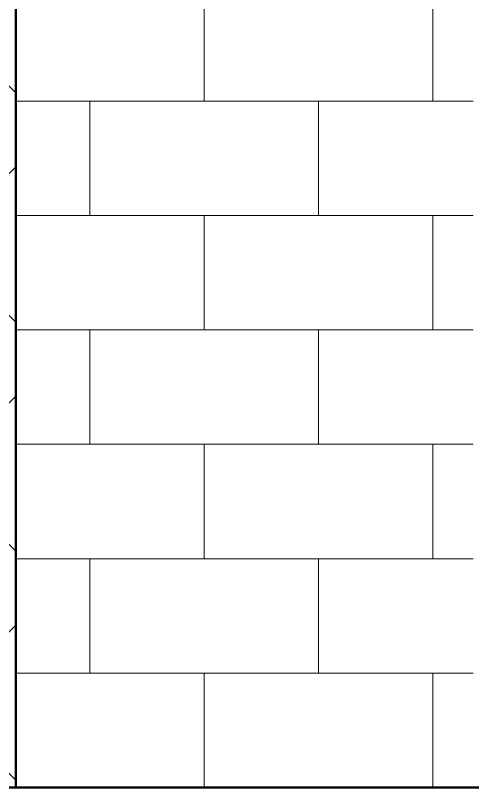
# Model space of a CAD drawing. Extents: x 4834 to 83801, y -13735 to 32221.
# Drawn here: x 13257.9 to 13289.9, y -12508.5 to -12454.5 of the extents above; entities that cross this region are included whole.
import ezdxf

# ---------------------------------------------------------------- set-up
doc = ezdxf.new("R2010")
doc.units = 0
doc.header["$LTSCALE"] = 8
doc.header["$MEASUREMENT"] = 0
doc.linetypes.add('Grid Line 1_2_', pattern=[0.875, 0.5, -0.125, 0.125, -0.125])
doc.layers.get('0').update_dxf_attribs({"lineweight": 9})
doc.layers.add('$1$DETAIL', color=1, linetype='Continuous')
doc.layers.add('A-WALL-PATT', color=253, linetype='Continuous')
for name, color, linetype, lineweight in [('A-DIM-480', 52, 'Continuous', 18), ('A-FLOR-LEVL', 51, 'Continuous', 9), ('A-WALL', 7, 'Continuous', 40), ('A-Wall-New', 1, 'Continuous', 50), ('A-windoor', 2, 'Continuous', 13), ('first_dwg', 8, 'Continuous', 9)]:
    doc.layers.add(name, color=color, linetype=linetype, lineweight=lineweight)

# ---------------------------------------------------------------- blocks, each defined once
blk = doc.blocks.new('first_dwg__Oblique-V1-Section 1')
at = {"layer": 'A-DIM-480'}
blk.add_line((535.159, 0), (532.909, 0), dxfattribs=at)
blk = doc.blocks.new('first_dwg__U11-V11-Section 1')
at = {"layer": 'A-windoor'}
for p, q in [((1150.113, 0), (1144.613, 0)), ((1144.613, 0), (1150.113, 0)), ((1150.113, 0), (1144.613, 0)), ((1144.613, 0), (1150.113, 0)), ((1146.363, 0), (1148.363, 0)), ((1146.363, 0), (1148.363, 0)), ((1146.363, 0), (1148.363, 0)), ((1148.363, 0), (1146.363, 0))]:
    blk.add_line(p, q, dxfattribs=at)
blk = doc.blocks.new('first_dwg__U13-354710-Section 1')
at = {"layer": 'A-windoor'}
for p, q in [((515.534, 0), (510.034, 0)), ((510.034, 0), (515.534, 0)), ((515.534, 0), (510.034, 0)), ((510.034, 0), (515.534, 0)), ((511.784, 0), (513.784, 0)), ((511.784, 0), (513.784, 0)), ((511.784, 0), (513.784, 0)), ((513.784, 0), (511.784, 0))]:
    blk.add_line(p, q, dxfattribs=at)
blk = doc.blocks.new('first_dwg-354694-Section 1')
at = {"layer": '$1$DETAIL'}
for p, q in [((548.328, 0), (507.898, 0)), ((510.034, 0), (534.034, 0)), ((515.534, 0), (539.534, 0))]:
    blk.add_line(p, q, dxfattribs=at)
at = {"layer": '$1$DETAIL', "flags": 128}
for points in [[(534.034, 0), (522.034, 0), (510.034, 0)], [(539.534, 0), (522.034, 0), (515.534, 0)]]:
    blk.add_lwpolyline(points, dxfattribs=at)
at = {"layer": 'A-DIM-480', "color": 42, "lineweight": 13}
blk.add_line((531.034, 0), (1093.113, 0), dxfattribs=at)
at = {"layer": 'A-DIM-480', "flags": 128}
blk.add_lwpolyline([(177.417, 0), (532.534, 0), (243.341, 0)], dxfattribs=at)
at = {"layer": 'A-WALL', "color": 7, "lineweight": 50}
for p, q in [((532.193, 0), (507.596, 0)), ((507.598, 0), (532.195, 0))]:
    blk.add_line(p, q, dxfattribs=at)
at = {"layer": 'A-WALL', "color": 7, "lineweight": 50, "flags": 128}
blk.add_lwpolyline([(532.994, 0), (532.114, 0), (506.674, 0), (507.554, 0)], close=True, dxfattribs=at)
blk.add_lwpolyline([(507.596, 0), (532.114, 0), (532.994, 0)], dxfattribs=at)
at = {"layer": 'A-Wall-New'}
for p, q in [((502.034, 0), (534.034, 0)), ((507.534, 0), (539.534, 0)), ((534.034, 0), (1090.113, 0)), ((539.534, 0), (1084.613, 0))]:
    blk.add_line(p, q, dxfattribs=at)
for name, p in [('first_dwg__U11-V11-Section 1', (-634.579, 0)), ('first_dwg__U13-354710-Section 1', (0, 0)), ('first_dwg__U13-354710-Section 1', (0, 0)), ('first_dwg__Oblique-V1-Section 1', (0, 0))]:
    blk.add_blockref(name, p)

msp = doc.modelspace()

# ---------------------------------------------------------------- hatches: boundary and pattern name
at = {"layer": 'A-WALL-PATT', "lineweight": 9}
h = msp.add_hatch(dxfattribs=at)
h.set_pattern_fill('FP_4', color=256, style=0, pattern_type=2)
h.set_pattern_definition([(45, (13476.832, -12454.538), (-8.0122, 8.0122), []), (135, (13476.832, -12454.538), (-8.0122, -8.0122), [])])
h.paths.add_polyline_path([(13252.29774, -12508.53771), (13257.92274, -12508.53771), (13257.92274, -12400.53771), (13252.29774, -12400.53771), (13252.29774, -12470.41324)], flags=0)
h = msp.add_hatch(dxfattribs=at)
h.set_pattern_fill('FP_5', color=256, style=0, pattern_type=2)
h.set_pattern_definition([(0, (13255.11, -12508.538), (0, 8), []), (90, (13255.11, -12508.538), (-8, 8), [8, -8])])
h.paths.add_polyline_path([(13257.92274, -12508.53771), (13289.93274, -12508.53771), (13289.93274, -12400.53771), (13257.92274, -12400.53771), (13257.92274, -12470.41324)], flags=0)

# ---------------------------------------------------------------- linework, layer by layer
at = {"layer": 'A-FLOR-LEVL', "linetype": 'Grid Line 1_2_'}
msp.add_line((12783.38619, -12508.53771), (14033.99315, -12508.53771), dxfattribs=at)
at = {"layer": 'A-WALL', "lineweight": 50}
for p, q in [((13257.92274, -12508.53771), (13257.92274, -12400.53771)), ((13252.29774, -12508.53771), (13257.92274, -12508.53771))]:
    msp.add_line(p, q, dxfattribs=at)
at = {"layer": 'A-WALL'}
msp.add_line((13257.92274, -12508.53771), (13302.06069, -12508.53771), dxfattribs=at)

# ---------------------------------------------------------------- block references
at = {"layer": 'first_dwg', "color": 52, "lineweight": 20}
msp.add_blockref('first_dwg-354694-Section 1', (12750.32625, -12508.53771), dxfattribs=at)

doc.saveas('drawing.dxf')
